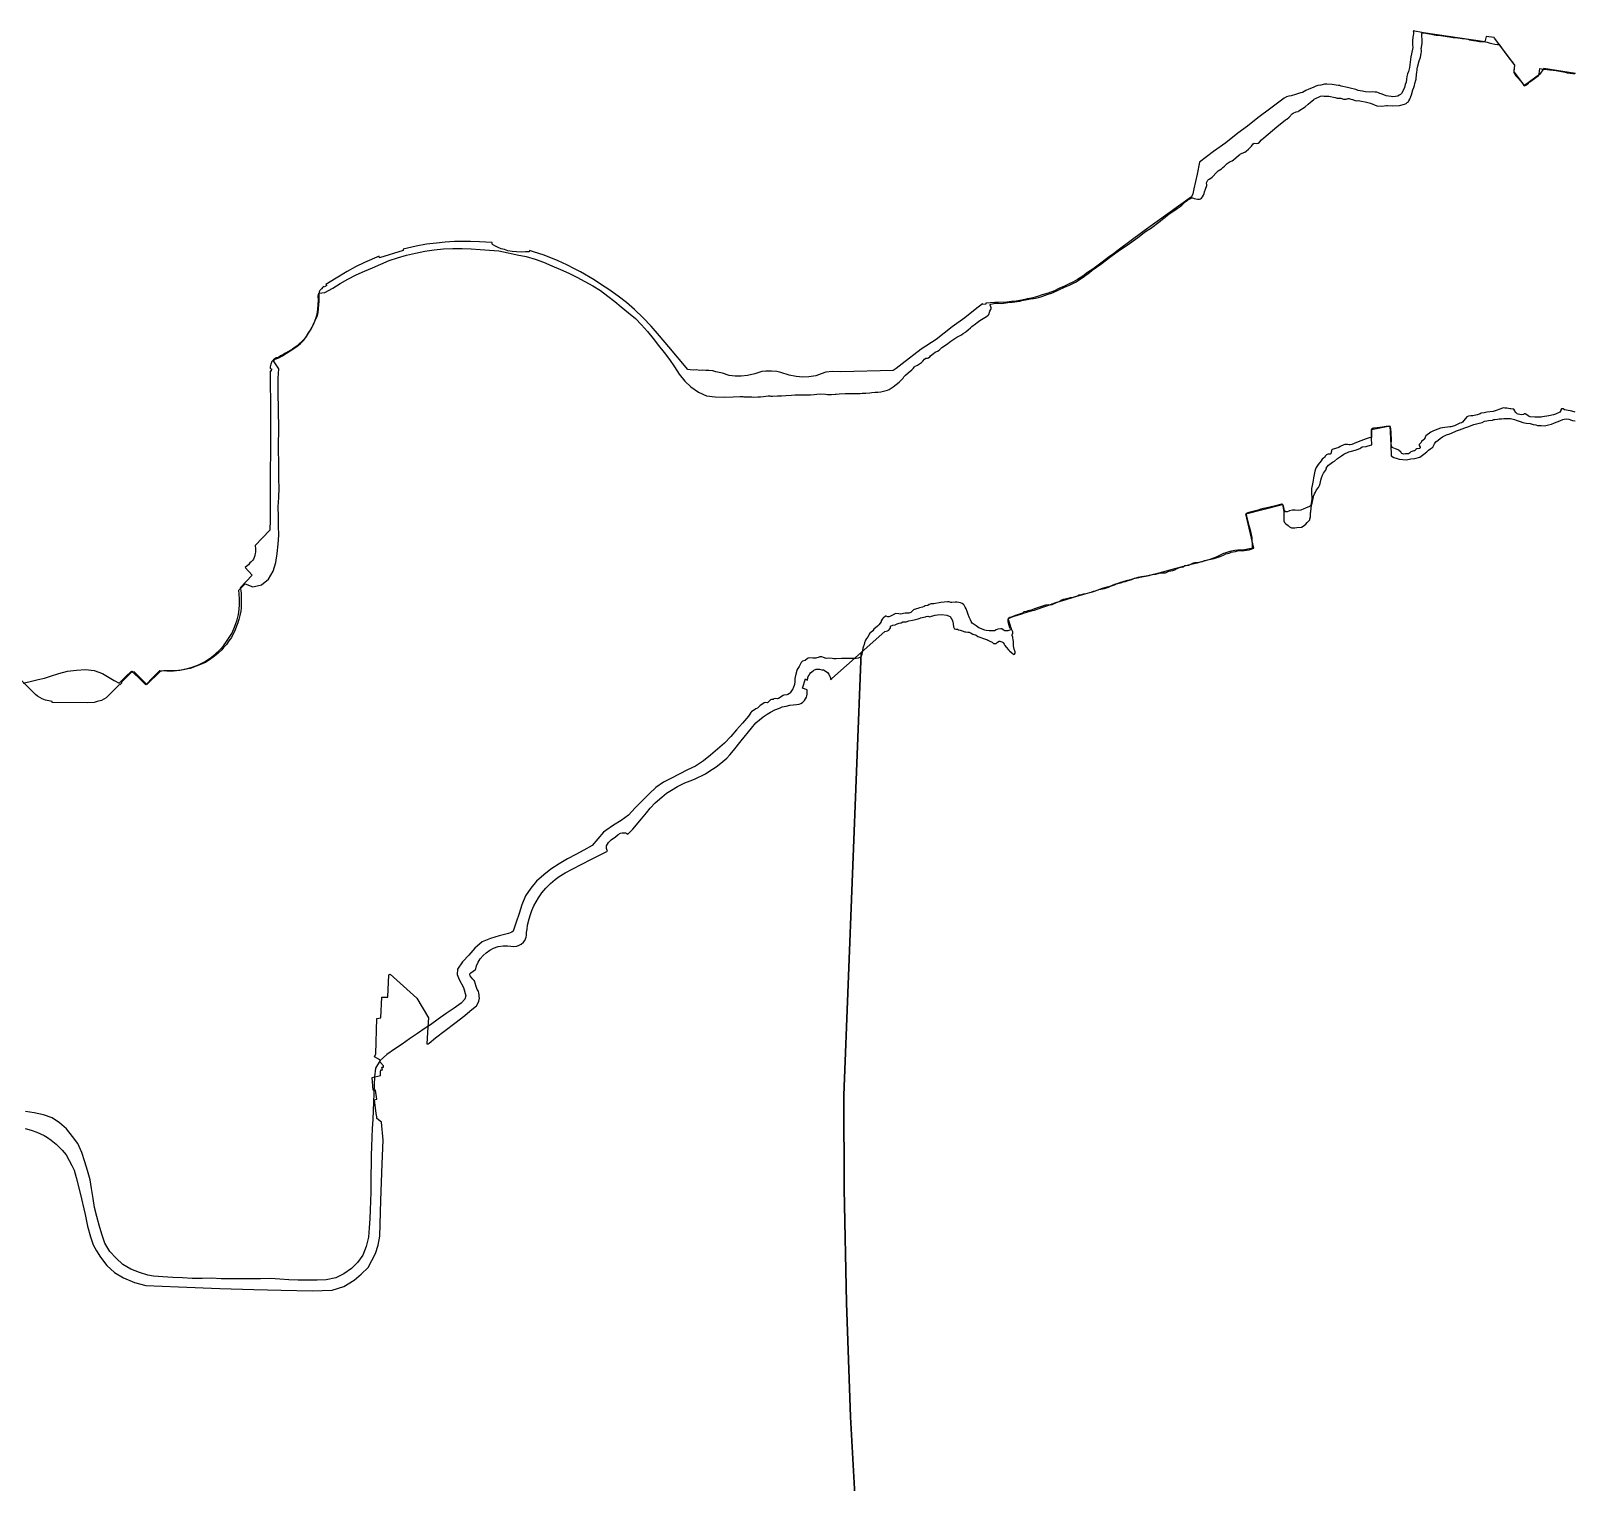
# Model space of a CAD drawing. Extents: x 0 to 800, y 146 to 730.
# Drawn here: x 466.06 to 504.9, y 491.33 to 527.84 of the extents above; entities that cross this region are included whole.
import ezdxf

# ---------------------------------------------------------------- set-up
doc = ezdxf.new("R2010")
doc.units = 0
doc.layers.get('0').update_dxf_attribs({"linetype": 'CONTINUOUS'})

msp = doc.modelspace()

# ---------------------------------------------------------------- linework, layer by layer
at = {"color": 1}
for points in [[(504.934375, 526.76875), (504.134375, 526.890625), (504.025, 526.74375), (503.653125, 526.465625), (503.3875, 526.809375), (503.40625, 526.975), (502.896875, 527.653125), (502.884375, 527.671875), (502.684375, 527.7), (502.653125, 527.5625), (501.10625, 527.7875), (500.85, 527.8375), (500.859375, 527.815625), (500.853125, 527.759375), (500.846875, 527.73125), (500.84375, 527.66875), (500.834375, 527.596875), (500.834375, 527.540625), (500.828125, 527.4875), (500.840625, 527.41875), (500.80625, 527.2625), (500.79375, 527.1875), (500.759375, 526.9125), (500.73125, 526.815625), (500.709375, 526.759375), (500.690625, 526.6875), (500.68125, 526.621875), (500.675, 526.55), (500.646875, 526.484375), (500.634375, 526.409375), (500.609375, 526.35625), (500.553125, 526.2625), (500.53125, 526.240625), (500.5, 526.221875), (500.465625, 526.196875), (500.4, 526.184375), (500.340625, 526.178125), (500.29375, 526.184375), (500.23125, 526.196875), (500.16875, 526.20625), (500.1125, 526.23125), (500.04375, 526.25), (500.0125, 526.2625), (499.978125, 526.28125), (499.934375, 526.296875), (499.8875, 526.296875), (499.81875, 526.3), (499.7375, 526.296875), (499.65, 526.3), (499.603125, 526.315625), (499.571875, 526.31875), (499.5125, 526.328125), (499.46875, 526.3375), (499.409375, 526.3625), (499.259375, 526.4), (499.2, 526.4125), (499.0375, 526.45), (499, 526.465625), (498.96875, 526.465625), (498.909375, 526.475), (498.8625, 526.478125), (498.80625, 526.484375), (498.678125, 526.49375), (498.615625, 526.496875), (498.525, 526.475), (498.453125, 526.459375), (498.403125, 526.446875), (498.346875, 526.421875), (498.290625, 526.4), (498.225, 526.375), (498.15, 526.334375), (498.065625, 526.290625), (498.03125, 526.28125), (498.0125, 526.278125), (497.965625, 526.2625), (497.9375, 526.25), (497.884375, 526.234375), (497.775, 526.203125), (497.71875, 526.19375), (497.6625, 526.175), (497.60625, 526.14375), (497.265625, 525.890625), (496.940625, 525.646875), (496.678125, 525.4375), (496.434375, 525.2625), (496.134375, 525.021875), (495.825, 524.8), (495.471875, 524.5375), (495.4125, 524.234375), (495.325, 523.8625), (495.3, 523.734375), (495.271875, 523.665625), (494.078125, 522.809375), (493.6875, 522.509375), (493.528125, 522.39375), (493.421875, 522.31875), (493.309375, 522.23125), (493.20625, 522.159375), (493.096875, 522.08125), (492.9875, 521.990625), (492.884375, 521.921875), (492.7875, 521.84375), (492.65625, 521.759375), (492.53125, 521.66875), (492.4, 521.584375), (492.28125, 521.51875), (492.1875, 521.471875), (492.075, 521.4125), (491.93125, 521.353125), (491.825, 521.3), (491.665625, 521.240625), (491.509375, 521.19375), (491.371875, 521.15), (491.24375, 521.1125), (491.1375, 521.09375), (491.109375, 521.084375), (491.003125, 521.0625), (490.85625, 521.0375), (490.74375, 521.025), (490.621875, 521.009375), (490.4, 521), (490.31875, 521), (490.090625, 520.990625), (490.090625, 520.9625), (490.015625, 520.95), (490.0125, 520.96875), (489.825, 520.828125), (489.5625, 520.61875), (489.24375, 520.39375), (488.84375, 520.075), (488.465625, 519.828125), (487.9875, 519.4625), (487.840625, 519.346875), (487.759375, 519.290625), (486.446875, 519.2625), (486.225, 519.265625), (486.06875, 519.246875), (485.946875, 519.209375), (485.8125, 519.159375), (485.640625, 519.13125), (485.490625, 519.128125), (485.31875, 519.140625), (485.146875, 519.175), (484.93125, 519.240625), (484.8375, 519.265625), (484.7, 519.278125), (484.559375, 519.275), (484.45625, 519.265625), (484.28125, 519.2125), (484.1, 519.16875), (483.934375, 519.146875), (483.7875, 519.146875), (483.6375, 519.165625), (483.46875, 519.221875), (483.296875, 519.2625), (483.225, 519.28125), (483.121875, 519.290625), (483.046875, 519.29375), (482.96875, 519.3), (482.9, 519.29375), (482.803125, 519.309375), (482.728125, 519.303125), (482.65625, 519.309375), (482.59375, 519.321875), (482.115625, 519.884375), (481.878125, 520.16875), (481.675, 520.40625), (481.471875, 520.61875), (481.253125, 520.828125), (481.046875, 521), (480.8375, 521.159375), (480.60625, 521.328125), (480.41875, 521.45), (480.240625, 521.571875), (479.89375, 521.778125), (479.74375, 521.853125), (479.55, 521.953125), (479.334375, 522.053125), (478.975, 522.196875), (478.70625, 522.278125), (478.609375, 522.315625), (478.603125, 522.28125), (478.50625, 522.28125), (478.396875, 522.271875), (478.284375, 522.278125), (478.175, 522.290625), (478.0625, 522.30625), (477.978125, 522.334375), (477.9, 522.35625), (477.81875, 522.3875), (477.734375, 522.428125), (477.678125, 522.459375), (477.66875, 522.478125), (477.66875, 522.509375), (477.346875, 522.528125), (477.128125, 522.5375), (476.93125, 522.534375), (476.721875, 522.534375), (476.484375, 522.525), (476.265625, 522.5), (476.01875, 522.471875), (475.759375, 522.421875), (475.428125, 522.346875), (475.428125, 522.309375), (474.834375, 522.128125), (474.821875, 522.16875), (474.45625, 522.00625), (474.228125, 521.903125), (474.01875, 521.7875), (473.740625, 521.61875), (473.4875, 521.459375), (473.50625, 521.434375), (473.45, 521.39375), (473.421875, 521.40625), (473.40625, 521.3875), (473.371875, 521.346875), (473.334375, 521.309375), (473.31875, 521.26875), (473.309375, 521.203125), (473.309375, 521.0375), (473.3, 520.94375), (473.29375, 520.846875), (473.28125, 520.75), (473.253125, 520.640625), (473.20625, 520.54375), (473.175, 520.478125), (473.140625, 520.39375), (473.09375, 520.3125), (473.034375, 520.23125), (472.996875, 520.15625), (472.928125, 520.075), (472.7625, 519.9125), (472.709375, 519.878125), (472.64375, 519.828125), (472.471875, 519.725), (472.403125, 519.684375), (472.346875, 519.665625), (472.290625, 519.621875), (472.234375, 519.609375), (472.16875, 519.5625), (472.128125, 519.51875), (472.096875, 519.45), (472.084375, 519.3875), (472.08125, 519.340625), (472.115625, 519.3375), (472.10625, 519.271875), (472.08125, 519.271875), (472.08125, 519.16875), (472.0875, 518.29375), (472.0875, 517.46875), (472.084375, 516.5375), (472.08125, 515.5375), (472.071875, 515.271875), (471.70625, 514.89375), (471.715625, 514.809375), (471.715625, 514.71875), (471.709375, 514.6875), (471.696875, 514.640625), (471.678125, 514.5875), (471.659375, 514.55), (471.634375, 514.509375), (471.60625, 514.478125), (471.571875, 514.453125), (471.534375, 514.40625), (471.503125, 514.378125), (471.453125, 514.3375), (471.63125, 514.14375), (471.478125, 513.98125), (471.33125, 513.821875), (471.3375, 513.803125), (471.34375, 513.753125), (471.353125, 513.6875), (471.35625, 513.59375), (471.35625, 513.496875), (471.353125, 513.403125), (471.35, 513.321875), (471.340625, 513.234375), (471.31875, 513.13125), (471.290625, 513.028125), (471.26875, 512.94375), (471.2375, 512.85625), (471.2, 512.765625), (471.10625, 512.578125), (471.04375, 512.490625), (470.984375, 512.4), (470.909375, 512.321875), (470.8625, 512.2625), (470.778125, 512.18125), (470.68125, 512.103125), (470.55625, 512.0125), (470.453125, 511.95), (470.33125, 511.896875), (470.221875, 511.85), (470.06875, 511.79375), (469.9625, 511.775), (469.846875, 511.753125), (469.7125, 511.7375), (469.403125, 511.7375), (469.315625, 511.71875), (468.98125, 511.390625), (468.65625, 511.715625), (468.646875, 511.70625), (468.6125, 511.71875), (468.33125, 511.44375), (468.346875, 511.434375), (468.303125, 511.3875), (468.2875, 511.396875), (467.95625, 511.059375), (467.834375, 510.990625), (467.73125, 510.965625), (467.65, 510.94375), (467.49375, 510.934375), (466.6, 510.9375), (466.6, 510.9625), (466.515625, 510.98125), (466.425, 511), (466.340625, 511.03125), (466.23125, 511.096875), (466.178125, 511.14375), (464.6375, 512.66875)], [(486.84375, 490.1), (486.6875, 492.965625), (486.584375, 495.834375), (486.528125, 498.703125), (486.51875, 501.0625), (486.95625, 512.196875), (487.55, 512.725), (487.615625, 512.74375), (487.65, 512.7625), (487.68125, 512.790625), (487.690625, 512.81875), (487.69375, 512.85625), (487.753125, 512.884375), (487.815625, 512.896875), (487.8625, 512.915625), (487.9125, 512.9375), (487.959375, 512.946875), (488.00625, 512.971875), (488.0875, 512.971875), (488.15625, 512.99375), (488.246875, 513.009375), (488.2875, 513.01875), (488.3875, 513.046875), (488.4375, 513.059375), (488.453125, 513.06875), (488.571875, 513.096875), (488.590625, 513.103125), (488.634375, 513.115625), (488.684375, 513.096875), (488.725, 513.115625), (488.821875, 513.134375), (488.88125, 513.14375), (488.9875, 513.15), (489.115625, 513.140625), (489.171875, 513.115625), (489.19375, 513.10625), (489.203125, 513.096875), (489.225, 513.05625), (489.246875, 513.01875), (489.259375, 512.965625), (489.271875, 512.921875), (489.284375, 512.846875), (489.309375, 512.79375), (489.340625, 512.784375), (489.384375, 512.78125), (489.403125, 512.765625), (489.446875, 512.75625), (489.496875, 512.74375), (489.565625, 512.71875), (489.5875, 512.71875), (489.640625, 512.709375), (489.675, 512.70625), (489.725, 512.6875), (489.76875, 512.6625), (489.846875, 512.63125), (489.896875, 512.603125), (489.915625, 512.59375), (489.965625, 512.575), (490.0125, 512.55625), (490.0875, 512.5375), (490.11875, 512.521875), (490.146875, 512.509375), (490.190625, 512.484375), (490.25, 512.459375), (490.290625, 512.425), (490.353125, 512.428125), (490.384375, 512.45625), (490.428125, 512.48125), (490.44375, 512.48125), (490.5, 512.465625), (490.534375, 512.446875), (490.540625, 512.43125), (490.553125, 512.409375), (490.56875, 512.375), (490.60625, 512.33125), (490.665625, 512.265625), (490.690625, 512.2375), (490.753125, 512.178125), (490.790625, 512.15), (490.815625, 512.159375), (490.828125, 512.178125), (490.83125, 512.215625), (490.803125, 512.28125), (490.790625, 512.365625), (490.79375, 512.415625), (490.790625, 512.465625), (490.778125, 512.521875), (490.771875, 512.559375), (490.771875, 512.584375), (490.753125, 512.621875), (490.759375, 512.64375), (490.775, 512.6875), (490.775, 512.715625), (490.765625, 512.7375), (490.746875, 512.771875), (490.73125, 512.803125), (490.7, 512.809375), (490.6875, 512.85), (490.66875, 512.9), (490.659375, 512.98125), (490.65625, 513.028125), (490.6625, 513.065625), (490.7, 513.0875), (490.7625, 513.103125), (490.840625, 513.134375), (490.9, 513.153125), (490.971875, 513.178125), (491.021875, 513.196875), (491.0625, 513.228125), (491.125, 513.2375), (491.15625, 513.253125), (491.196875, 513.2625), (491.240625, 513.275), (491.353125, 513.309375), (491.40625, 513.328125), (491.525, 513.36875), (491.6, 513.39375), (491.659375, 513.403125), (491.715625, 513.396875), (491.765625, 513.409375), (491.796875, 513.425), (491.853125, 513.45), (491.940625, 513.48125), (492.00625, 513.521875), (492.046875, 513.5375), (492.121875, 513.55625), (492.165625, 513.565625), (492.221875, 513.578125), (492.271875, 513.584375), (492.31875, 513.596875), (492.4, 513.621875), (492.446875, 513.65), (492.509375, 513.659375), (492.55625, 513.671875), (492.609375, 513.678125), (492.68125, 513.696875), (492.74375, 513.715625), (492.803125, 513.74375), (492.853125, 513.753125), (492.940625, 513.784375), (493.08125, 513.809375), (493.18125, 513.8375), (493.234375, 513.86875), (493.33125, 513.903125), (493.38125, 513.925), (493.45, 513.940625), (493.51875, 513.9625), (493.55, 513.971875), (493.609375, 513.9875), (493.646875, 513.996875), (493.76875, 514.0375), (493.8375, 514.06875), (493.90625, 514.078125), (494.059375, 514.1125), (494.20625, 514.134375), (494.3125, 514.16875), (494.36875, 514.16875), (494.43125, 514.1875), (494.490625, 514.2), (494.553125, 514.2), (494.615625, 514.20625), (494.7, 514.24375), (494.8, 514.2625), (494.846875, 514.28125), (494.909375, 514.3125), (494.96875, 514.3375), (495.0625, 514.35625), (495.10625, 514.3875), (495.203125, 514.396875), (495.321875, 514.45), (495.35625, 514.4625), (495.45625, 514.471875), (495.54375, 514.490625), (495.596875, 514.509375), (495.71875, 514.5375), (495.8375, 514.565625), (495.91875, 514.584375), (495.990625, 514.615625), (496.075, 514.64375), (496.1375, 514.678125), (496.221875, 514.7), (496.265625, 514.71875), (496.378125, 514.7375), (496.45625, 514.765625), (496.54375, 514.75625), (496.65625, 514.771875), (496.721875, 514.784375), (496.840625, 514.81875), (496.6375, 515.690625), (497.5625, 515.921875), (497.596875, 515.746875), (497.596875, 515.71875), (497.590625, 515.6625), (497.590625, 515.55625), (497.596875, 515.509375), (497.609375, 515.471875), (497.646875, 515.43125), (497.7, 515.39375), (497.740625, 515.359375), (497.790625, 515.3375), (497.871875, 515.3375), (497.925, 515.340625), (498.0375, 515.35), (498.084375, 515.375), (498.14375, 515.425), (498.18125, 515.46875), (498.246875, 515.534375), (498.25, 515.559375), (498.2625, 515.6125), (498.2625, 515.709375), (498.271875, 515.7375), (498.278125, 515.83125), (498.290625, 515.903125), (498.303125, 515.953125), (498.315625, 516), (498.33125, 516.075), (498.3375, 516.10625), (498.34375, 516.13125), (498.365625, 516.190625), (498.3875, 516.234375), (498.41875, 516.290625), (498.465625, 516.346875), (498.4875, 516.396875), (498.509375, 516.45), (498.515625, 516.490625), (498.525, 516.534375), (498.54375, 516.59375), (498.56875, 516.659375), (498.590625, 516.709375), (498.665625, 516.8125), (498.6625, 516.8375), (498.68125, 516.865625), (498.721875, 516.9125), (498.78125, 516.959375), (498.821875, 516.990625), (498.86875, 517.015625), (498.946875, 517.075), (498.996875, 517.115625), (499.04375, 517.15), (499.1, 517.1875), (499.23125, 517.24375), (499.259375, 517.25625), (499.421875, 517.3), (499.484375, 517.321875), (499.503125, 517.33125), (499.528125, 517.35), (499.565625, 517.36875), (499.66875, 517.378125), (499.7125, 517.39375), (499.809375, 517.421875), (499.803125, 517.59375), (499.803125, 517.809375), (500.259375, 517.903125), (500.290625, 517.421875), (500.296875, 517.146875), (500.3625, 517.103125), (500.446875, 517.075), (500.5, 517.0625), (500.5875, 517.05625), (500.684375, 517.046875), (500.79375, 517.071875), (500.890625, 517.08125), (501.015625, 517.109375), (501.084375, 517.159375), (501.11875, 517.1875), (501.190625, 517.246875), (501.234375, 517.284375), (501.296875, 517.33125), (501.340625, 517.365625), (501.365625, 517.415625), (501.3875, 517.45), (501.41875, 517.496875), (501.478125, 517.54375), (501.525, 517.58125), (501.5875, 517.625), (501.6875, 517.671875), (501.775, 517.703125), (501.903125, 517.75625), (501.940625, 517.771875), (502.0125, 517.8), (502.08125, 517.828125), (502.146875, 517.85), (502.246875, 517.884375), (502.3125, 517.9125), (502.375, 517.934375), (502.478125, 517.9625), (502.584375, 517.9875), (502.646875, 518.015625), (502.703125, 518.025), (502.74375, 518.034375), (502.84375, 518.046875), (502.878125, 518.05625), (502.903125, 518.05625), (502.971875, 518.071875), (503.009375, 518.075), (503.075, 518.075), (503.134375, 518.084375), (503.234375, 518.084375), (503.3, 518.08125), (503.396875, 518.0625), (503.4375, 518.04375), (503.49375, 518.028125), (503.54375, 518.009375), (503.60625, 517.9875), (503.690625, 517.96875), (503.790625, 517.959375), (503.865625, 517.934375), (503.9375, 517.925), (503.975, 517.9125), (504.071875, 517.90625), (504.15625, 517.903125), (504.253125, 517.921875), (504.334375, 517.940625), (504.409375, 517.978125), (504.46875, 518), (504.54375, 518.028125), (504.615625, 518.05625), (504.65, 518.071875), (504.703125, 518.075), (504.7625, 518.065625), (504.83125, 518.04375), (504.8625, 518.034375), (504.928125, 518.025)], [(465.915625, 500.21875), (466.06875, 500.18125), (466.20625, 500.128125), (466.303125, 500.090625), (466.39375, 500.04375), (466.48125, 499.99375), (466.56875, 499.928125), (466.7, 499.83125), (466.771875, 499.75625), (466.85, 499.675), (466.946875, 499.559375), (467.028125, 499.415625), (467.0875, 499.29375), (467.15, 499.175), (467.2, 498.9875), (467.296875, 498.596875), (467.428125, 498.059375), (467.484375, 497.765625), (467.5625, 497.496875), (467.628125, 497.296875), (467.709375, 497.14375), (467.809375, 496.98125), (467.975, 496.775), (468.165625, 496.6), (468.3875, 496.465625), (468.665625, 496.35), (468.95, 496.26875), (469.778125, 496.2375), (470.81875, 496.2), (471.671875, 496.171875), (472.359375, 496.15625), (473.1375, 496.1375), (473.640625, 496.15625), (473.934375, 496.25), (474.19375, 496.409375), (474.375, 496.559375), (474.55, 496.721875), (474.734375, 497.08125), (474.796875, 497.2875), (474.840625, 497.515625), (474.865625, 498.409375), (474.9, 499.33125), (474.928125, 499.925), (474.884375, 500.38125), (474.76875, 500.471875), (474.76875, 500.5125), (474.753125, 500.596875), (474.709375, 500.946875), (474.765625, 500.9625), (474.73125, 501.190625), (474.675, 501.190625), (474.646875, 501.503125), (474.8625, 501.559375), (474.85625, 501.6375), (474.86875, 501.7), (474.909375, 501.7), (474.89375, 501.765625), (474.934375, 501.76875), (474.934375, 501.796875), (474.859375, 501.88125), (474.846875, 501.953125), (474.70625, 502.025), (474.74375, 502.096875), (474.76875, 502.990625), (474.86875, 503.003125), (474.890625, 503.528125), (475.04375, 503.528125), (475.065625, 504.0875), (475.10625, 504.103125), (475.771875, 503.5), (476.065625, 503.003125), (476.053125, 502.778125), (476.021875, 502.35), (476.05625, 502.353125), (476.08125, 502.371875), (476.240625, 502.5), (476.728125, 502.871875), (476.978125, 503.06875), (477.10625, 503.171875), (477.203125, 503.246875), (477.275, 503.30625), (477.30625, 503.36875), (477.33125, 503.425), (477.346875, 503.503125), (477.34375, 503.546875), (477.340625, 503.584375), (477.33125, 503.628125), (477.321875, 503.675), (477.29375, 503.721875), (477.265625, 503.796875), (477.24375, 503.878125), (477.234375, 503.91875), (477.215625, 503.94375), (477.18125, 503.98125), (477.140625, 504.03125), (477.1125, 504.065625), (477.109375, 504.096875), (477.109375, 504.109375), (477.13125, 504.1375), (477.246875, 504.21875), (477.25625, 504.240625), (477.278125, 504.315625), (477.31875, 504.40625), (477.365625, 504.490625), (477.440625, 504.575), (477.515625, 504.64375), (477.609375, 504.7125), (477.70625, 504.759375), (477.81875, 504.803125), (477.94375, 504.821875), (478.05625, 504.821875), (478.14375, 504.80625), (478.21875, 504.803125), (478.290625, 504.80625), (478.346875, 504.834375), (478.396875, 504.8625), (478.45625, 504.90625), (478.490625, 504.953125), (478.5125, 504.990625), (478.528125, 505.0375), (478.53125, 505.0875), (478.5375, 505.153125), (478.546875, 505.2375), (478.5625, 505.340625), (478.603125, 505.5), (478.63125, 505.603125), (478.66875, 505.709375), (478.71875, 505.821875), (478.775, 505.925), (478.834375, 506.021875), (478.921875, 506.153125), (479.021875, 506.265625), (479.134375, 506.3875), (479.259375, 506.490625), (479.353125, 506.565625), (479.503125, 506.653125), (479.89375, 506.853125), (480.190625, 507.009375), (480.56875, 507.2), (480.565625, 507.215625), (480.55, 507.265625), (480.54375, 507.296875), (480.55, 507.334375), (480.56875, 507.378125), (480.59375, 507.41875), (480.665625, 507.48125), (480.771875, 507.559375), (480.84375, 507.615625), (480.896875, 507.65), (480.94375, 507.6625), (480.98125, 507.6625), (481.028125, 507.659375), (481.0625, 507.640625), (481.084375, 507.625), (481.20625, 507.75), (481.425, 508.0125), (481.55625, 508.1625), (481.65, 508.284375), (481.775, 508.415625), (481.9375, 508.55625), (482.059375, 508.659375), (482.184375, 508.7375), (482.33125, 508.828125), (482.421875, 508.86875), (482.51875, 508.915625), (482.65, 508.965625), (482.759375, 509.0125), (482.865625, 509.059375), (482.940625, 509.096875), (483.0375, 509.14375), (483.121875, 509.2), (483.21875, 509.259375), (483.303125, 509.31875), (483.384375, 509.38125), (483.478125, 509.45625), (483.571875, 509.5375), (483.65, 509.625), (483.740625, 509.728125), (483.9375, 509.975), (484.19375, 510.29375), (484.30625, 510.425), (484.39375, 510.503125), (484.49375, 510.578125), (484.59375, 510.65), (484.678125, 510.7), (484.7875, 510.753125), (484.903125, 510.796875), (484.971875, 510.828125), (485.065625, 510.85), (485.159375, 510.86875), (485.24375, 510.88125), (485.328125, 510.890625), (485.39375, 510.9), (485.440625, 510.91875), (485.478125, 510.94375), (485.50625, 510.965625), (485.534375, 510.99375), (485.559375, 511.03125), (485.58125, 511.075), (485.590625, 511.10625), (485.59375, 511.153125), (485.596875, 511.25625), (485.48125, 511.303125), (485.553125, 511.53125), (485.609375, 511.503125), (485.615625, 511.55625), (485.621875, 511.596875), (485.646875, 511.63125), (485.6625, 511.6625), (485.68125, 511.6875), (485.715625, 511.709375), (485.746875, 511.734375), (485.76875, 511.75625), (485.828125, 511.775), (485.871875, 511.78125), (485.909375, 511.78125), (485.9625, 511.765625), (486.00625, 511.7625), (486.05, 511.7375), (486.10625, 511.696875), (486.140625, 511.65), (486.165625, 511.596875), (486.184375, 511.559375), (486.184375, 511.51875), (486.221875, 511.540625), (486.95625, 512.196875), (486.51875, 501.0625), (486.528125, 498.703125), (486.584375, 495.834375), (486.6875, 492.965625)], [(486.6875, 492.965625), (486.84375, 490.1), (487.05, 487.2375), (487.234375, 485.05), (487.190625, 483.44375), (487.178125, 482.94375), (487.078125, 479.53125), (487.05625, 478.715625), (486.996875, 476.603125), (486.96875, 475.821875), (486.803125, 475.28125), (486.74375, 472.915625), (486.69375, 470.765625), (486.546875, 462.071875), (486.490625, 459.834375), (486.434375, 457.68125), (486.353125, 454.321875)]]:
    msp.add_lwpolyline(points, dxfattribs=at)
at = {"color": 3}
for points in [[(465.86875, 511.425), (466.1125, 511.48125), (466.246875, 511.515625), (466.40625, 511.553125), (466.553125, 511.6), (466.765625, 511.665625), (466.984375, 511.728125), (467.209375, 511.75625), (467.434375, 511.771875), (467.65625, 511.74375), (467.859375, 511.66875), (468.15625, 511.496875), (468.28125, 511.428125), (468.446875, 511.590625), (468.59375, 511.73125), (468.759375, 511.58125), (468.953125, 511.384375), (469.140625, 511.58125), (469.309375, 511.74375), (469.478125, 511.734375), (469.646875, 511.740625), (469.809375, 511.753125), (469.978125, 511.784375), (470.121875, 511.825), (470.28125, 511.8875), (470.43125, 511.959375), (470.575, 512.053125), (470.69375, 512.146875), (470.828125, 512.275), (470.909375, 512.36875), (470.984375, 512.471875), (471.053125, 512.571875), (471.115625, 512.678125), (471.16875, 512.796875), (471.2125, 512.903125), (471.25, 513.021875), (471.284375, 513.153125), (471.303125, 513.28125), (471.309375, 513.403125), (471.3125, 513.546875), (471.303125, 513.66875), (471.296875, 513.765625), (471.45, 513.928125), (471.65, 513.85), (471.86875, 513.903125), (472.0375, 514.04375), (472.15625, 514.246875), (472.228125, 514.4625), (472.259375, 514.690625), (472.284375, 514.925), (472.296875, 515.15), (472.29375, 515.384375), (472.29375, 515.615625), (472.2875, 515.8625), (472.296875, 516.096875), (472.309375, 516.3375), (472.303125, 516.5625), (472.303125, 516.784375), (472.3, 517.015625), (472.290625, 517.2625), (472.29375, 517.496875), (472.296875, 517.725), (472.3, 517.946875), (472.29375, 518.175), (472.290625, 518.40625), (472.28125, 518.65), (472.2875, 519.1), (472.296875, 519.33125), (472.1625, 519.5375), (472.209375, 519.575), (472.296875, 519.615625), (472.390625, 519.6625), (472.496875, 519.728125), (472.65625, 519.828125), (472.75, 519.89375), (472.846875, 519.975), (472.93125, 520.059375), (473.00625, 520.1625), (473.084375, 520.284375), (473.1375, 520.384375), (473.190625, 520.490625), (473.234375, 520.603125), (473.265625, 520.7125), (473.284375, 520.825), (473.29375, 520.95625), (473.296875, 521.065625), (473.29375, 521.165625), (473.30625, 521.2375), (473.4625, 521.253125), (473.65625, 521.3625), (473.840625, 521.48125), (474.040625, 521.590625), (474.246875, 521.7), (474.453125, 521.790625), (474.659375, 521.878125), (474.865625, 521.96875), (475.08125, 522.05625), (475.284375, 522.125), (475.5125, 522.190625), (475.740625, 522.246875), (475.971875, 522.29375), (476.20625, 522.328125), (476.44375, 522.353125), (476.68125, 522.359375), (476.9125, 522.359375), (477.140625, 522.35), (477.371875, 522.3375), (477.6, 522.321875), (477.840625, 522.3), (478.075, 522.25625), (478.296875, 522.20625), (478.525, 522.1625), (478.75, 522.09375), (478.9625, 522.015625), (479.171875, 521.928125), (479.3875, 521.8375), (479.596875, 521.740625), (479.8, 521.64375), (480.003125, 521.53125), (480.2, 521.421875), (480.396875, 521.303125), (480.58125, 521.165625), (480.75625, 521.03125), (480.91875, 520.890625), (481.096875, 520.740625), (481.278125, 520.596875), (481.43125, 520.44375), (481.575, 520.271875), (481.721875, 520.096875), (481.859375, 519.925), (481.996875, 519.74375), (482.134375, 519.56875), (482.259375, 519.38125), (482.378125, 519.196875), (482.51875, 519.028125), (482.671875, 518.878125), (482.859375, 518.75), (483.0625, 518.65625), (483.28125, 518.628125), (483.50625, 518.621875), (483.734375, 518.63125), (483.9125, 518.640625), (483.978125, 518.6375), (484, 518.63125), (484.06875, 518.63125), (484.20625, 518.628125), (484.234375, 518.625), (484.353125, 518.63125), (484.421875, 518.63125), (484.496875, 518.6375), (484.615625, 518.659375), (484.659375, 518.65625), (484.68125, 518.65), (484.728125, 518.65), (484.853125, 518.65625), (484.953125, 518.65625), (485.059375, 518.665625), (485.2, 518.671875), (485.296875, 518.678125), (485.528125, 518.684375), (485.68125, 518.678125), (485.775, 518.6875), (485.840625, 518.696875), (485.9375, 518.703125), (486.05625, 518.7), (486.1125, 518.690625), (486.2125, 518.690625), (486.30625, 518.7), (486.328125, 518.696875), (486.40625, 518.70625), (486.55625, 518.7125), (486.865625, 518.7125), (486.934375, 518.715625), (486.98125, 518.71875), (487.078125, 518.721875), (487.178125, 518.73125), (487.228125, 518.7375), (487.30625, 518.74375), (487.378125, 518.746875), (487.45, 518.75625), (487.55, 518.78125), (487.615625, 518.8), (487.6625, 518.815625), (487.759375, 518.884375), (487.909375, 519), (487.978125, 519.0625), (488.009375, 519.1), (488.034375, 519.1375), (488.06875, 519.175), (488.1375, 519.2375), (488.228125, 519.3125), (488.265625, 519.346875), (488.296875, 519.384375), (488.315625, 519.4), (488.35625, 519.415625), (488.375, 519.428125), (488.471875, 519.49375), (488.50625, 519.525), (488.55, 519.578125), (488.584375, 519.6), (488.628125, 519.60625), (488.65, 519.615625), (488.6875, 519.640625), (488.703125, 519.659375), (488.778125, 519.721875), (488.815625, 519.75), (488.878125, 519.78125), (488.915625, 519.80625), (488.9875, 519.86875), (489.103125, 519.946875), (489.215625, 520.028125), (489.3125, 520.096875), (489.3625, 520.128125), (489.478125, 520.19375), (489.525, 520.225), (489.58125, 520.259375), (489.6, 520.271875), (489.653125, 520.31875), (489.70625, 520.36875), (489.740625, 520.4), (489.834375, 520.46875), (489.871875, 520.503125), (489.946875, 520.553125), (490.1125, 520.653125), (490.153125, 520.684375), (490.165625, 520.703125), (490.19375, 520.7875), (490.21875, 520.825), (490.228125, 520.846875), (490.228125, 520.86875), (490.2125, 520.915625), (490.203125, 520.93125), (490.203125, 520.953125), (490.221875, 520.965625), (490.29375, 520.98125), (490.365625, 520.984375), (490.415625, 520.984375), (490.484375, 520.978125), (490.64375, 521), (490.759375, 521.009375), (490.95, 521.0375), (490.996875, 521.05), (491.13125, 521.075), (491.221875, 521.096875), (491.29375, 521.103125), (491.340625, 521.1125), (491.415625, 521.13125), (491.50625, 521.15625), (491.640625, 521.20625), (491.75, 521.2375), (491.790625, 521.25625), (492.075, 521.390625), (492.11875, 521.403125), (492.2, 521.44375), (492.253125, 521.4625), (492.303125, 521.4875), (492.346875, 521.515625), (492.540625, 521.640625), (492.7, 521.759375), (492.771875, 521.81875), (492.9875, 521.971875), (493.240625, 522.1625), (493.45625, 522.31875), (493.646875, 522.446875), (493.921875, 522.640625), (494.08125, 522.76875), (494.1375, 522.80625), (494.234375, 522.86875), (494.484375, 523.053125), (494.5375, 523.1), (494.609375, 523.15), (494.6625, 523.2), (494.696875, 523.225), (494.775, 523.275), (494.90625, 523.36875), (494.9875, 523.421875), (495.025, 523.453125), (495.1125, 523.5375), (495.171875, 523.578125), (495.23125, 523.615625), (495.25, 523.63125), (495.271875, 523.634375), (495.29375, 523.634375), (495.31875, 523.628125), (495.3375, 523.61875), (495.38125, 523.609375), (495.425, 523.603125), (495.475, 523.60625), (495.496875, 523.6125), (495.51875, 523.625), (495.54375, 523.659375), (495.56875, 523.703125), (495.5875, 523.75), (495.596875, 523.790625), (495.625, 523.85625), (495.653125, 523.94375), (495.65625, 523.965625), (495.65, 524.015625), (495.65625, 524.034375), (495.68125, 524.08125), (495.696875, 524.096875), (495.715625, 524.109375), (495.759375, 524.13125), (495.79375, 524.15625), (495.809375, 524.175), (495.89375, 524.265625), (495.94375, 524.3125), (496.021875, 524.365625), (496.059375, 524.396875), (496.096875, 524.43125), (496.165625, 524.5), (496.246875, 524.55), (496.290625, 524.571875), (496.328125, 524.596875), (496.45625, 524.7), (496.4875, 524.73125), (496.50625, 524.74375), (496.609375, 524.7875), (496.646875, 524.8125), (496.703125, 524.859375), (496.78125, 524.940625), (496.825, 524.99375), (496.84375, 525.0125), (496.90625, 525), (496.946875, 525.009375), (496.984375, 525.040625), (497.034375, 525.096875), (497.090625, 525.15), (497.415625, 525.425), (497.634375, 525.596875), (497.671875, 525.61875), (497.73125, 525.665625), (497.80625, 525.753125), (497.825, 525.765625), (497.90625, 525.8), (497.953125, 525.8125), (497.975, 525.821875), (498.13125, 525.928125), (498.20625, 525.990625), (498.265625, 526.04375), (498.34375, 526.103125), (498.359375, 526.115625), (498.5125, 526.19375), (498.559375, 526.2), (498.609375, 526.19375), (498.68125, 526.196875), (498.728125, 526.190625), (498.8875, 526.159375), (498.934375, 526.146875), (498.959375, 526.14375), (499.025, 526.140625), (499.096875, 526.121875), (499.14375, 526.11875), (499.165625, 526.11875), (499.2125, 526.134375), (499.234375, 526.134375), (499.278125, 526.11875), (499.325, 526.1125), (499.390625, 526.0875), (499.415625, 526.08125), (499.4625, 526.0875), (499.55, 526.065625), (499.640625, 526.05), (499.771875, 526.015625), (499.9375, 525.95), (500.059375, 525.94375), (500.178125, 525.959375), (500.2, 525.959375), (500.31875, 525.95), (500.50625, 525.959375), (500.628125, 525.990625), (500.671875, 526.0125), (500.709375, 526.040625), (500.728125, 526.059375), (500.74375, 526.078125), (500.765625, 526.11875), (500.79375, 526.184375), (500.809375, 526.228125), (500.840625, 526.35), (500.86875, 526.415625), (500.884375, 526.4625), (500.89375, 526.515625), (500.91875, 526.6), (500.928125, 526.625), (500.934375, 526.746875), (500.94375, 526.790625), (500.95, 526.859375), (500.946875, 526.884375), (500.95625, 526.928125), (500.996875, 527.084375), (501.01875, 527.125), (501.03125, 527.171875), (501.046875, 527.26875), (501.05625, 527.31875), (501.05625, 527.340625), (501.053125, 527.39375), (501.05625, 527.41875), (501.071875, 527.53125), (501.071875, 527.578125), (501.075, 527.628125), (501.065625, 527.696875), (501.06875, 527.7625), (501.075, 527.784375), (501.121875, 527.7875), (501.209375, 527.76875), (501.30625, 527.753125), (501.38125, 527.7375), (501.43125, 527.73125), (501.503125, 527.728125), (501.546875, 527.71875), (501.8125, 527.68125), (501.859375, 527.671875), (501.975, 527.659375), (502.028125, 527.65625), (502.078125, 527.646875), (502.175, 527.640625), (502.225, 527.63125), (502.26875, 527.615625), (502.36875, 527.59375), (502.434375, 527.584375), (502.478125, 527.575), (502.521875, 527.571875), (502.665625, 527.559375), (502.709375, 527.55), (502.759375, 527.534375), (502.83125, 527.521875), (502.9, 527.5), (502.96875, 527.490625), (503.015625, 527.49375), (503.03125, 527.471875), (503.18125, 527.25625), (503.29375, 527.115625), (503.365625, 527.028125), (503.390625, 526.996875), (503.403125, 526.978125), (503.390625, 526.90625), (503.384375, 526.840625), (503.378125, 526.815625), (503.38125, 526.79375), (503.390625, 526.771875), (503.434375, 526.709375), (503.48125, 526.653125), (503.546875, 526.58125), (503.6125, 526.503125), (503.634375, 526.465625), (503.653125, 526.45625), (503.68125, 526.46875), (503.71875, 526.49375), (503.753125, 526.521875), (503.7875, 526.55625), (503.84375, 526.6), (503.99375, 526.703125), (504.009375, 526.71875), (504.021875, 526.759375), (504.03125, 526.825), (504.034375, 526.890625), (504.08125, 526.88125), (504.284375, 526.859375), (504.446875, 526.8375), (504.678125, 526.796875), (504.725, 526.784375), (504.86875, 526.765625), (504.915625, 526.7625)], [(504.928125, 518.24375), (504.84375, 518.26875), (504.709375, 518.29375), (504.65625, 518.3), (504.621875, 518.325), (504.596875, 518.33125), (504.578125, 518.325), (504.5625, 518.30625), (504.56875, 518.284375), (504.5375, 518.246875), (504.428125, 518.19375), (504.384375, 518.178125), (504.265625, 518.153125), (504.10625, 518.125), (504.06875, 518.121875), (503.9625, 518.115625), (503.9125, 518.11875), (503.79375, 518.128125), (503.765625, 518.1375), (503.746875, 518.15), (503.709375, 518.18125), (503.665625, 518.20625), (503.64375, 518.2), (503.625, 518.1875), (503.58125, 518.18125), (503.53125, 518.184375), (503.4875, 518.19375), (503.465625, 518.20625), (503.44375, 518.228125), (503.421875, 518.2375), (503.40625, 518.278125), (503.38125, 518.31875), (503.359375, 518.31875), (503.30625, 518.33125), (503.2875, 518.33125), (503.20625, 518.34375), (503.153125, 518.34375), (503.121875, 518.35), (503.1, 518.346875), (503.03125, 518.31875), (502.934375, 518.284375), (502.890625, 518.265625), (502.865625, 518.2625), (502.7, 518.24375), (502.634375, 518.225), (502.559375, 518.215625), (502.53125, 518.20625), (502.4625, 518.18125), (502.346875, 518.15625), (502.296875, 518.15625), (502.24375, 518.146875), (502.2, 518.125), (502.121875, 518.03125), (502.0875, 517.99375), (502.065625, 517.978125), (502.021875, 517.965625), (501.909375, 517.9125), (501.890625, 517.9), (501.8, 517.871875), (501.775, 517.875), (501.5875, 517.853125), (501.540625, 517.840625), (501.40625, 517.79375), (501.340625, 517.7625), (501.296875, 517.7375), (501.16875, 517.646875), (501.15625, 517.628125), (501.15, 517.60625), (501.128125, 517.565625), (501.109375, 517.546875), (501.0625, 517.503125), (501.046875, 517.48125), (501.0125, 517.446875), (501.003125, 517.428125), (501, 517.40625), (501.025, 517.365625), (501.025, 517.34375), (501.00625, 517.33125), (500.940625, 517.31875), (500.915625, 517.303125), (500.903125, 517.284375), (500.884375, 517.275), (500.8625, 517.271875), (500.790625, 517.24375), (500.753125, 517.209375), (500.73125, 517.2), (500.68125, 517.19375), (500.65625, 517.19375), (500.609375, 517.190625), (500.5875, 517.19375), (500.5625, 517.20625), (500.546875, 517.225), (500.5375, 517.24375), (500.496875, 517.26875), (500.49375, 517.290625), (500.471875, 517.3), (500.40625, 517.31875), (500.3625, 517.340625), (500.31875, 517.353125), (500.303125, 517.4), (500.296875, 517.453125), (500.3, 517.53125), (500.296875, 517.73125), (500.2875, 517.821875), (500.28125, 517.865625), (500.26875, 517.884375), (500.24375, 517.8875), (500.171875, 517.88125), (500.121875, 517.875), (500.075, 517.865625), (499.946875, 517.846875), (499.85, 517.840625), (499.821875, 517.834375), (499.803125, 517.81875), (499.796875, 517.80625), (499.796875, 517.703125), (499.803125, 517.609375), (499.7375, 517.596875), (499.665625, 517.575), (499.528125, 517.525), (499.421875, 517.48125), (499.309375, 517.43125), (499.2625, 517.421875), (499.240625, 517.421875), (499.196875, 517.43125), (499.128125, 517.428125), (499.103125, 517.41875), (499.015625, 517.378125), (498.975, 517.359375), (498.8125, 517.303125), (498.796875, 517.2875), (498.790625, 517.265625), (498.7875, 517.240625), (498.775, 517.196875), (498.75625, 517.184375), (498.709375, 517.184375), (498.6875, 517.18125), (498.665625, 517.171875), (498.646875, 517.15625), (498.634375, 517.1375), (498.625, 517.115625), (498.609375, 517.1), (498.590625, 517.090625), (498.559375, 517.059375), (498.53125, 517.01875), (498.45625, 516.928125), (498.409375, 516.85), (498.390625, 516.80625), (498.375, 516.75625), (498.340625, 516.59375), (498.334375, 516.521875), (498.30625, 516.4), (498.29375, 516.321875), (498.290625, 516.275), (498.29375, 516.196875), (498.3, 516.1), (498.296875, 516.05), (498.271875, 515.903125), (498.25625, 515.884375), (498.2375, 515.86875), (498.1375, 515.83125), (498.096875, 515.809375), (498.01875, 515.778125), (497.96875, 515.771875), (497.88125, 515.778125), (497.815625, 515.775), (497.740625, 515.7625), (497.721875, 515.753125), (497.68125, 515.740625), (497.65625, 515.7375), (497.634375, 515.740625), (497.615625, 515.759375), (497.60625, 515.778125), (497.6, 515.8), (497.584375, 515.890625), (497.571875, 515.9125), (497.553125, 515.928125), (497.53125, 515.93125), (497.509375, 515.925), (497.353125, 515.88125), (497.13125, 515.825), (497.084375, 515.81875), (497.015625, 515.8), (496.946875, 515.778125), (496.88125, 515.759375), (496.8125, 515.746875), (496.715625, 515.71875), (496.65, 515.69375), (496.646875, 515.671875), (496.653125, 515.625), (496.684375, 515.484375), (496.709375, 515.39375), (496.746875, 515.28125), (496.775, 515.165625), (496.784375, 515.09375), (496.7875, 515.025), (496.79375, 514.9125), (496.8, 514.865625), (496.8125, 514.821875), (496.565625, 514.775), (496.534375, 514.775), (496.434375, 514.771875), (496.3625, 514.7625), (496.2375, 514.7375), (496.13125, 514.70625), (496.078125, 514.6875), (496.025, 514.6625), (495.89375, 514.59375), (495.734375, 514.540625), (495.615625, 514.503125), (495.490625, 514.471875), (495.409375, 514.446875), (495.265625, 514.4125), (495.128125, 514.38125), (494.871875, 514.309375), (494.45, 514.196875), (494.359375, 514.165625), (494.125, 514.11875), (494.0125, 514.103125), (493.921875, 514.08125), (493.7375, 514.028125), (493.625, 514), (493.459375, 513.953125), (493.41875, 513.934375), (493.328125, 513.90625), (493.2125, 513.859375), (493.1375, 513.840625), (492.996875, 513.796875), (492.9125, 513.7625), (492.76875, 513.715625), (492.703125, 513.7), (492.290625, 513.578125), (492.10625, 513.51875), (491.85, 513.44375), (491.646875, 513.371875), (491.546875, 513.340625), (491.375, 513.278125), (491.30625, 513.25625), (491.2375, 513.240625), (491.0625, 513.184375), (491.015625, 513.171875), (490.771875, 513.09375), (490.746875, 513.090625), (490.659375, 513.046875), (490.659375, 513.025), (490.671875, 512.984375), (490.7125, 512.846875), (490.73125, 512.80625), (490.73125, 512.784375), (490.715625, 512.76875), (490.66875, 512.75), (490.646875, 512.746875), (490.571875, 512.746875), (490.553125, 512.75), (490.534375, 512.76875), (490.49375, 512.79375), (490.471875, 512.796875), (490.4, 512.784375), (490.35625, 512.76875), (490.315625, 512.746875), (490.178125, 512.740625), (490.103125, 512.75), (490.071875, 512.759375), (489.921875, 512.815625), (489.853125, 512.865625), (489.771875, 512.915625), (489.75, 512.9375), (489.721875, 512.978125), (489.70625, 513.021875), (489.675, 513.0875), (489.65, 513.153125), (489.628125, 513.23125), (489.596875, 513.3), (489.575, 513.3375), (489.55, 513.3875), (489.534375, 513.403125), (489.5, 513.434375), (489.45625, 513.45), (489.4125, 513.45625), (489.365625, 513.465625), (489.31875, 513.465625), (489.240625, 513.45625), (489.215625, 513.459375), (489.171875, 513.471875), (489.15, 513.475), (489.128125, 513.475), (488.9625, 513.459375), (488.7875, 513.425), (488.7375, 513.421875), (488.715625, 513.41875), (488.671875, 513.403125), (488.634375, 513.378125), (488.565625, 513.36875), (488.540625, 513.359375), (488.5, 513.334375), (488.425, 513.325), (488.384375, 513.30625), (488.290625, 513.278125), (488.271875, 513.26875), (488.203125, 513.203125), (488.178125, 513.19375), (488.159375, 513.1875), (488.065625, 513.184375), (487.95, 513.1625), (487.903125, 513.16875), (487.815625, 513.175), (487.79375, 513.165625), (487.675, 513.1), (487.653125, 513.09375), (487.63125, 513.096875), (487.5875, 513.1125), (487.565625, 513.1125), (487.509375, 513.065625), (487.49375, 513.046875), (487.4625, 512.99375), (487.459375, 512.971875), (487.4, 512.89375), (487.36875, 512.859375), (487.278125, 512.784375), (487.25, 512.746875), (487.196875, 512.696875), (487.175, 512.68125), (487.159375, 512.6625), (487.13125, 512.603125), (487.090625, 512.546875), (487.06875, 512.50625), (487.04375, 512.440625), (487.03125, 512.396875), (487.00625, 512.328125), (487, 512.30625), (486.975, 512.14375), (486.95625, 512.103125), (486.946875, 512.084375), (486.925, 512.071875), (486.884375, 512.05625), (486.834375, 512.05), (486.784375, 512.046875), (486.671875, 512.04375), (486.553125, 512.04375), (486.509375, 512.046875), (486.459375, 512.046875), (486.325, 512.034375), (486.271875, 512.0375), (486.225, 512.046875), (486.125, 512.053125), (486.078125, 512.046875), (486.009375, 512.06875), (485.9625, 512.0875), (485.940625, 512.090625), (485.91875, 512.0875), (485.896875, 512.078125), (485.8125, 512.059375), (485.740625, 512.059375), (485.65, 512.065625), (485.625, 512.059375), (485.60625, 512.05), (485.546875, 512), (485.48125, 511.978125), (485.465625, 511.965625), (485.446875, 511.946875), (485.396875, 511.846875), (485.34375, 511.76875), (485.3375, 511.746875), (485.3125, 511.65625), (485.290625, 511.546875), (485.2875, 511.51875), (485.2875, 511.471875), (485.278125, 511.396875), (485.246875, 511.303125), (485.2375, 511.284375), (485.16875, 511.18125), (485.153125, 511.165625), (485.1125, 511.140625), (485.0875, 511.13125), (485.009375, 511.125), (484.990625, 511.115625), (484.875, 511.0375), (484.853125, 511.034375), (484.80625, 511.040625), (484.7625, 511.028125), (484.740625, 511.01875), (484.71875, 511.015625), (484.696875, 511.015625), (484.678125, 511.009375), (484.65625, 510.99375), (484.628125, 510.959375), (484.609375, 510.94375), (484.5875, 510.934375), (484.540625, 510.9375), (484.51875, 510.928125), (484.459375, 510.8875), (484.415625, 510.8625), (484.35, 510.8), (484.309375, 510.78125), (484.19375, 510.70625), (484.178125, 510.6875), (484.15625, 510.646875), (484.11875, 510.59375), (483.96875, 510.421875), (483.81875, 510.25625), (483.675, 510.0875), (483.515625, 509.91875), (483.340625, 509.76875), (483.165625, 509.615625), (482.9875, 509.46875), (482.7875, 509.340625), (482.584375, 509.24375), (482.375, 509.140625), (482.16875, 509.025), (481.98125, 508.934375), (481.7875, 508.8), (481.61875, 508.640625), (481.271875, 508.29375), (481.103125, 508.109375), (480.9125, 507.96875), (480.721875, 507.85625), (480.528125, 507.721875), (480.475, 507.68125), (480.328125, 507.50625), (480.184375, 507.34375), (479.978125, 507.221875), (479.771875, 507.1125), (479.5625, 507.00625), (479.35625, 506.878125), (479.146875, 506.746875), (478.96875, 506.60625), (478.784375, 506.446875), (478.640625, 506.265625), (478.509375, 506.071875), (478.415625, 505.85), (478.353125, 505.628125), (478.271875, 505.409375), (478.196875, 505.184375), (478.1625, 505.159375), (478.084375, 505.125), (477.84375, 505.06875), (477.63125, 505), (477.41875, 504.915625), (477.234375, 504.759375), (477.084375, 504.584375), (476.93125, 504.421875), (476.925, 504.415625), (476.8, 504.228125), (476.7875, 504.096875), (476.840625, 503.971875), (476.95, 503.771875), (477.009375, 503.55625), (476.98125, 503.475), (476.89375, 503.378125), (476.709375, 503.246875), (476.515625, 503.1125), (476.3125, 502.975), (476.121875, 502.834375), (475.98125, 502.74375), (475.7875, 502.609375), (475.590625, 502.48125), (475.40625, 502.346875), (475.2125, 502.221875), (475.01875, 502.084375), (474.85, 501.934375), (474.7375, 501.74375), (474.70625, 501.51875), (474.7, 501.321875), (474.690625, 501.103125), (474.684375, 500.8875), (474.671875, 500.671875), (474.6625, 500.45), (474.653125, 500.225), (474.640625, 500.003125), (474.634375, 499.771875), (474.628125, 499.546875), (474.625, 499.309375), (474.615625, 499.078125), (474.615625, 498.625), (474.609375, 498.396875), (474.603125, 498.178125), (474.590625, 497.946875), (474.578125, 497.71875), (474.55625, 497.4875), (474.496875, 497.253125), (474.415625, 497.0375), (474.284375, 496.85), (474.128125, 496.696875), (473.940625, 496.5625), (473.73125, 496.46875), (473.490625, 496.415625), (473.2625, 496.403125), (473.028125, 496.40625), (472.790625, 496.40625), (472.55, 496.4125), (472.325, 496.434375), (472.090625, 496.446875), (471.8375, 496.4375), (471.590625, 496.44375), (471.340625, 496.4375), (471.10625, 496.44375), (470.846875, 496.44375), (470.603125, 496.45625), (470.36875, 496.446875), (470.11875, 496.45), (469.878125, 496.465625), (469.634375, 496.471875), (469.384375, 496.4875), (469.14375, 496.503125), (469, 496.528125), (468.790625, 496.6), (468.575, 496.684375), (468.375, 496.8), (468.209375, 496.9625), (468.04375, 497.13125), (467.91875, 497.340625), (467.84375, 497.5625), (467.78125, 497.790625), (467.721875, 498.009375), (467.6625, 498.2375), (467.625, 498.4625), (467.5875, 498.7125), (467.55, 498.93125), (467.4875, 499.1625), (467.415625, 499.384375), (467.346875, 499.61875), (467.24375, 499.84375), (467.109375, 500.01875), (466.959375, 500.215625), (466.784375, 500.3625), (466.596875, 500.49375), (466.38125, 500.5625), (466.14375, 500.61875), (465.921875, 500.653125)]]:
    msp.add_lwpolyline(points, dxfattribs=at)

doc.saveas('drawing.dxf')
